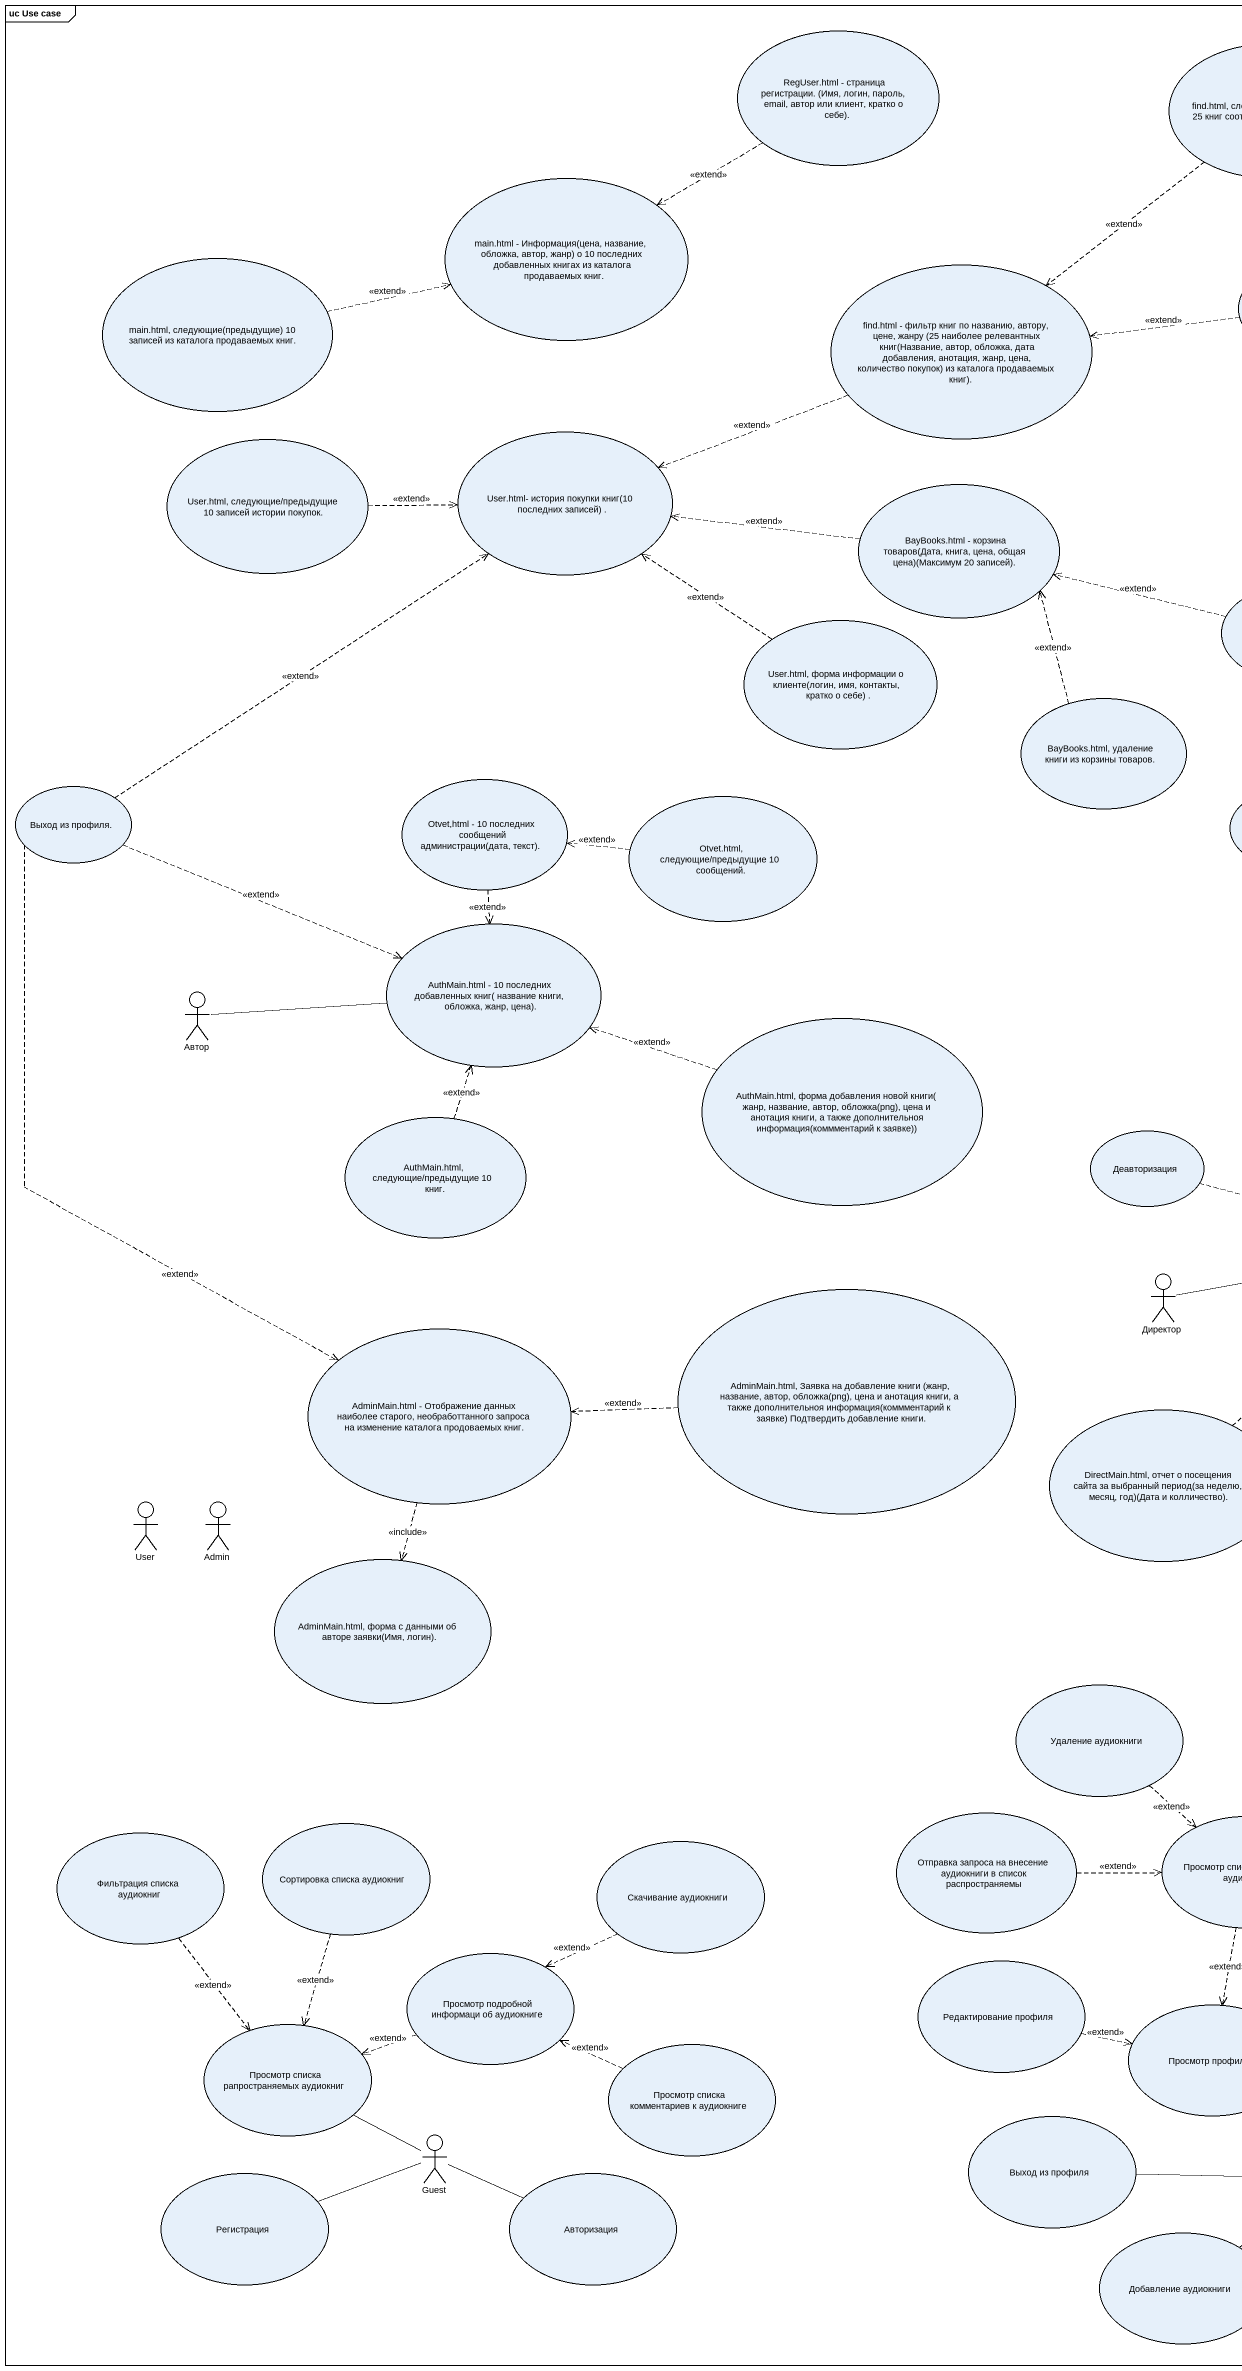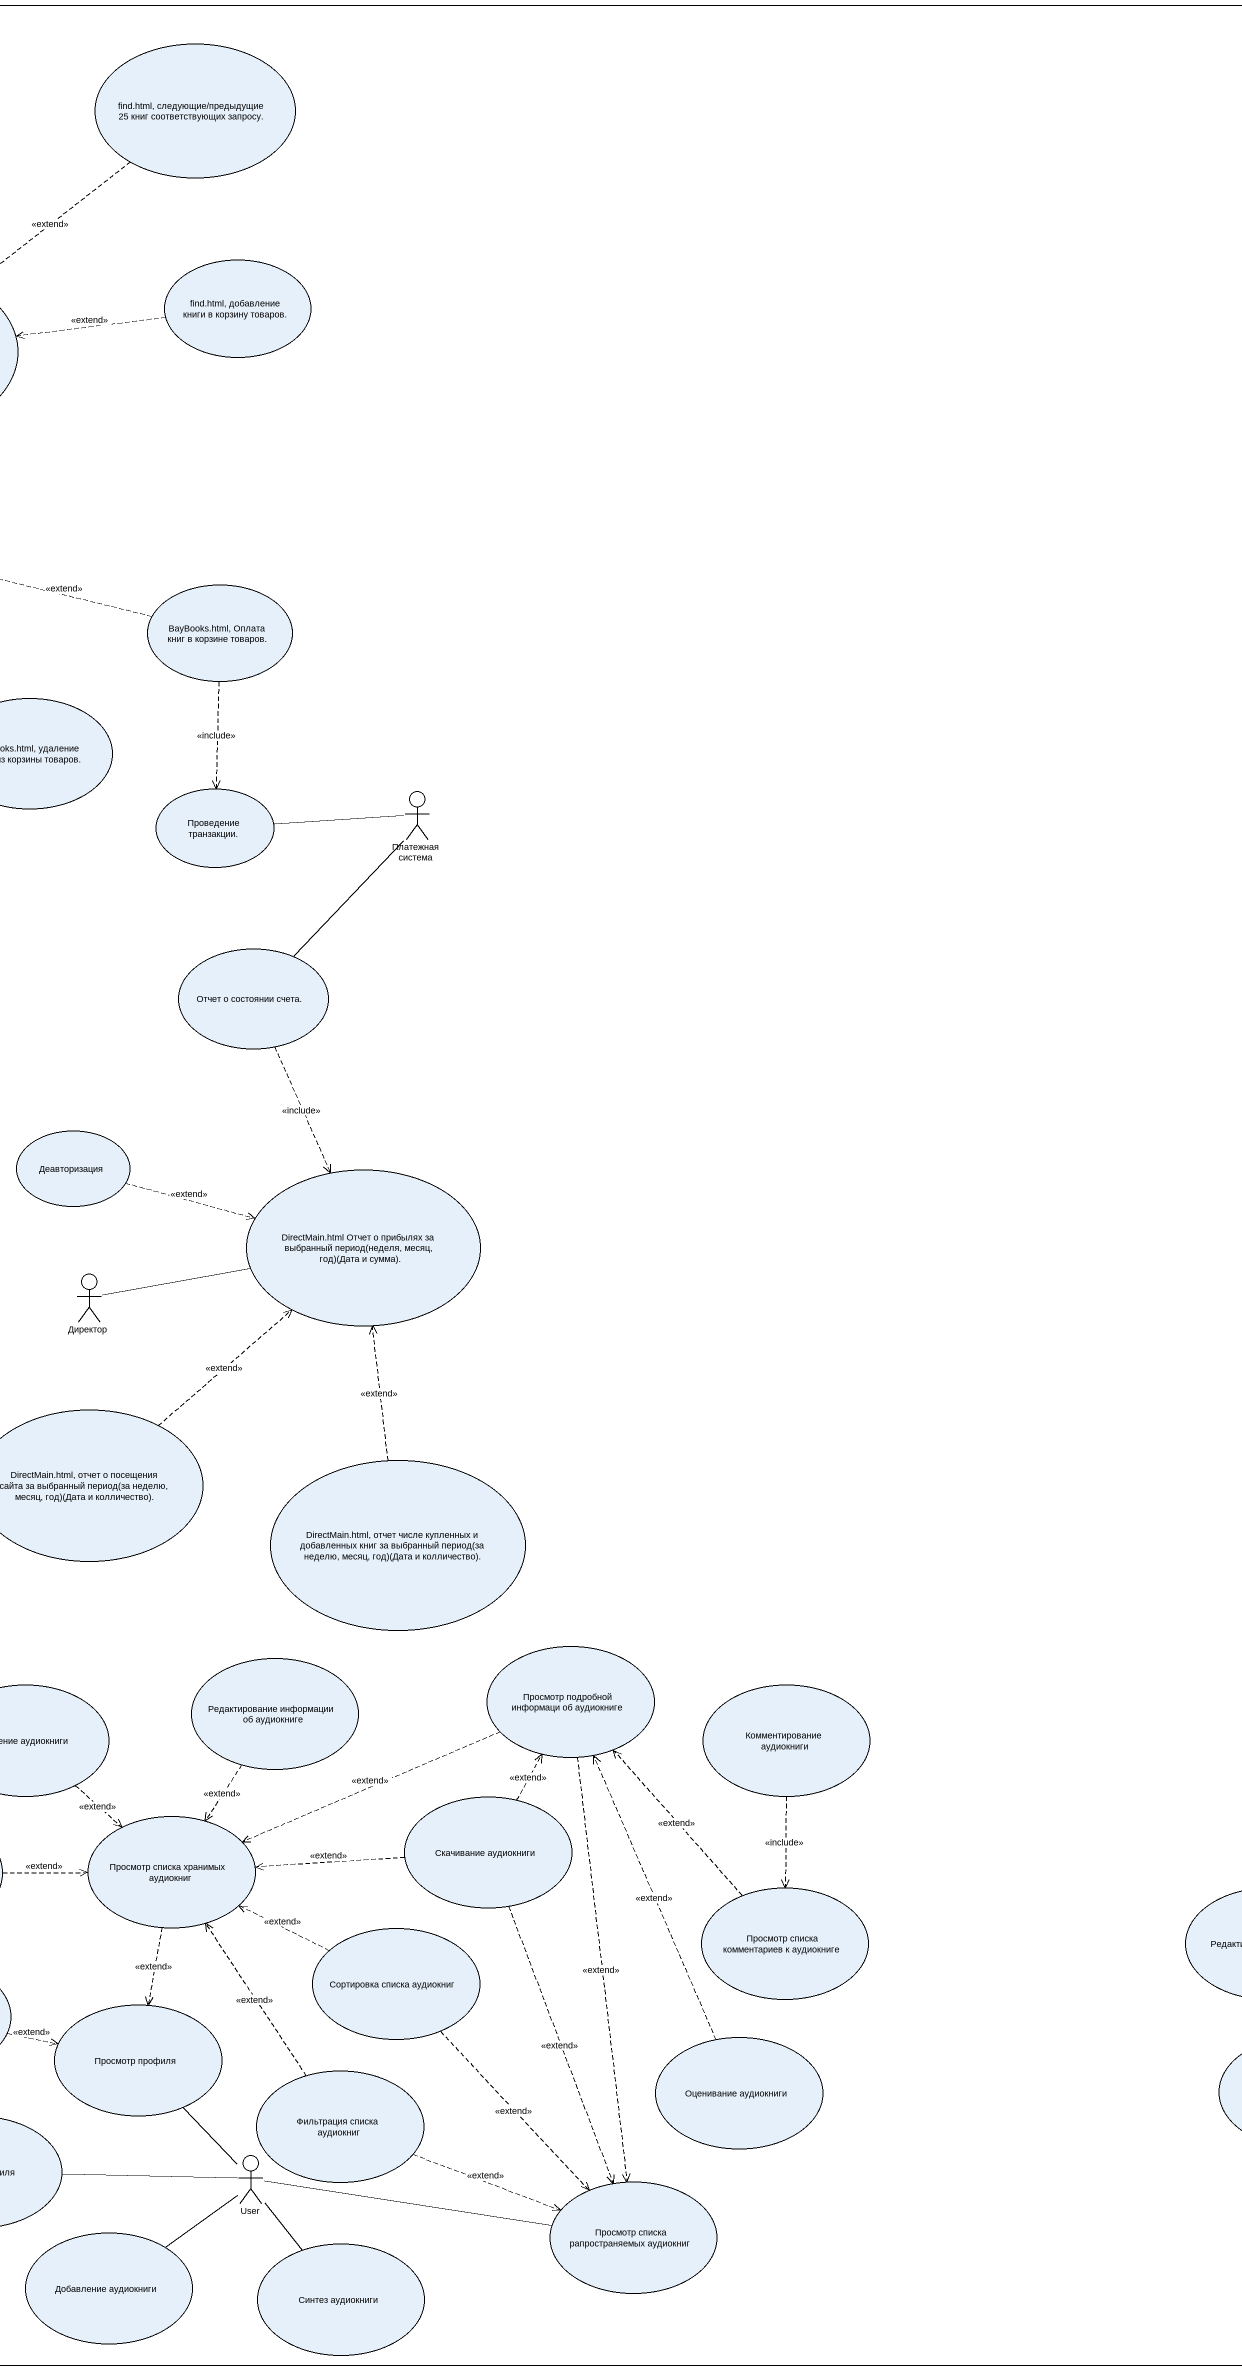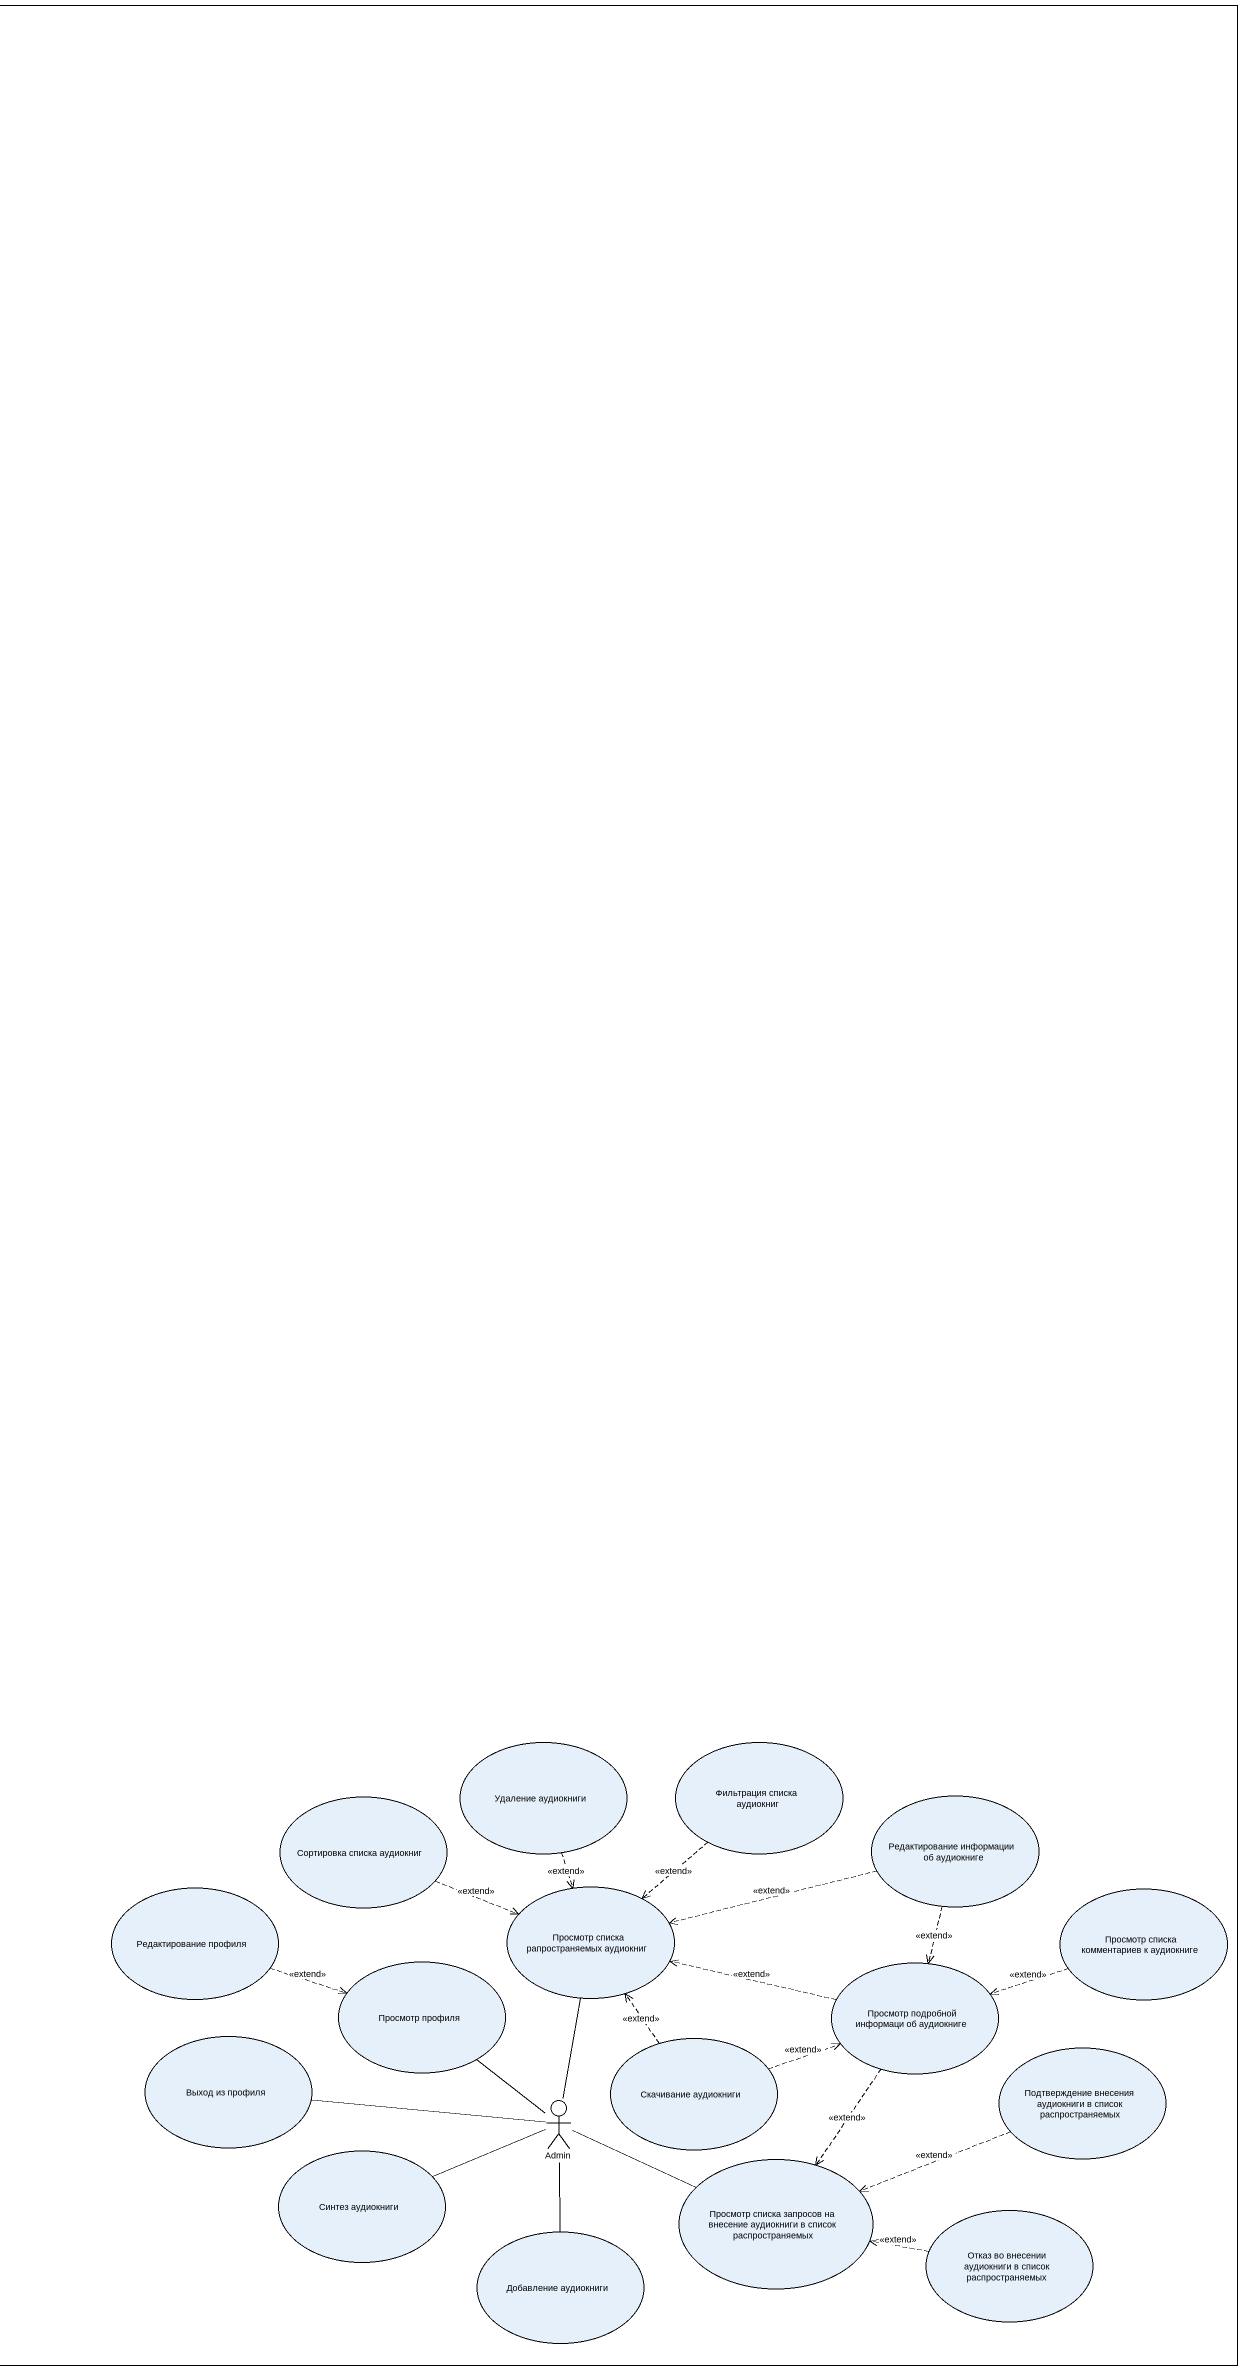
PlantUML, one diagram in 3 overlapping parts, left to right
@startuml
mainframe uc Use case
usecase "RegUser.html - страница регистрации. (Имя, логин, пароль, email, автор или клиент, кратко о себе)." as RegUser_html_страница
usecase "find.html, следующие/предыдущие 25 книг соответствующих запросу." as find_html_следующие
usecase "main.html - Информация(цена, название, обложка, автор, жанр) о 10 последних добавленных книгах из каталога продаваемых книг." as main_html_Информация_цена
usecase "main.html, следующие(предыдущие) 10 записей из каталога продаваемых книг." as main_html_следующие
usecase "find.html - фильтр книг по названию, автору, цене, жанру (25 наиболее релевантных книг(Название, автор, обложка, дата добавления, анотация, жанр, цена, количество покупок) из каталога продаваемых книг)." as find_html_фильтр_книг_по
usecase "find.html, добавление книги в корзину товаров." as find_html_добавление_книги
usecase "User.html, следующие/предыдущие 10 записей истории покупок." as User_html_следующие
usecase "User.html- история покупки книг(10 последних записей) ." as User_html_история_покупки
usecase "BayBooks.html - корзина товаров(Дата, книга, цена, общая цена)(Максимум 20 записей)." as BayBooks_html_корзина
usecase "BayBooks.html, Оплата книг в корзине товаров." as BayBooks_html_Оплата_книг_в
usecase "User.html, форма информации о клиенте(логин, имя, контакты, кратко о себе) ." as User_html_форма_информации
usecase "BayBooks.html, удаление книги из корзины товаров." as BayBooks_html_удаление
usecase "Выход из профиля." as Выход_из_профиля
usecase "Otvet,html - 10 последних сообщений администрации(дата, текст)." as Otvet_html_10_последних
usecase "Проведение транзакции." as Проведение_транзакции
usecase "Otvet.html, следующие/предыдущие 10 сообщений." as Otvet_html_следующие
actor "Платежная система" as Платежная_система
usecase "AuthMain.html - 10 последних добавленных книг( название книги, обложка, жанр, цена)." as AuthMain_html_10_последних
usecase "Отчет о состоянии счета." as Отчет_о_состоянии_счета
actor Автор
usecase "AuthMain.html, форма добавления новой книги( жанр, название, автор, обложка(png), цена и анотация книги, а также дополнительноя информация(коммментарий к заявке))" as AuthMain_html_форма
usecase "AuthMain.html, следующие/предыдущие 10 книг." as AuthMain_html_следующие
usecase Деавторизация
usecase "DirectMain.html Отчет о прибылях за выбранный период(неделя, месяц, год)(Дата и сумма)." as DirectMain_html_Отчет_о
usecase "AdminMain.html, Заявка на добавление книги (жанр, название, автор, обложка(png), цена и анотация книги, а также дополнительноя информация(коммментарий к заявке) Подтвердить добавление книги." as AdminMain_html_Заявка_на
actor Директор
usecase "AdminMain.html - Отображение данных наиболее старого, необработтанного запроса на изменение каталога продоваемых книг." as AdminMain_html_Отображение
usecase "DirectMain.html, отчет о посещения сайта за выбранный период(за неделю, месяц, год)(Дата и колличество)." as DirectMain_html_отчет_о
usecase "DirectMain.html, отчет числе купленных и добавленных книг за выбранный период(за неделю, месяц, год)(Дата и колличество)." as DirectMain_html_отчет_числе
actor User
actor Admin
usecase "AdminMain.html, форма с данными об авторе заявки(Имя, логин)." as AdminMain_html_форма_с
usecase "Редактирование информации об аудиокниге" as Редактирование_информации
usecase "Просмотр подробной информаци об аудиокниге" as Просмотр_подробной
usecase "Удаление аудиокниги" as Удаление_аудиокниги
usecase "Комментирование аудиокниги" as Комментирование_аудиокниги
usecase "Удаление аудиокниги" as Удаление_аудиокниги_2
usecase "Фильтрация списка аудиокниг" as Фильтрация_списка_аудиокниг
usecase "Редактирование информации об аудиокниге" as Редактирование_информации_2
usecase "Фильтрация списка аудиокниг" as Фильтрация_списка_аудиокниг_2
usecase "Сортировка списка аудиокниг" as Сортировка_списка_аудиокниг
usecase "Отправка запроса на внесение аудиокниги в список распространяемы" as Отправка_запроса_на
usecase "Просмотр списка хранимых аудиокниг" as Просмотр_списка_хранимых
usecase "Скачивание аудиокниги" as Скачивание_аудиокниги
usecase "Сортировка списка аудиокниг" as Сортировка_списка_аудиокниг_2
usecase "Скачивание аудиокниги" as Скачивание_аудиокниги_2
usecase "Просмотр списка комментариев к аудиокниге" as Просмотр_списка
usecase "Редактирование профиля" as Редактирование_профиля
usecase "Просмотр списка рапространяемых аудиокниг" as Просмотр_списка_2
usecase "Просмотр списка комментариев к аудиокниге" as Просмотр_списка_3
usecase "Сортировка списка аудиокниг" as Сортировка_списка_аудиокниг_3
usecase "Просмотр подробной информаци об аудиокниге" as Просмотр_подробной_2
usecase "Редактирование профиля" as Редактирование_профиля_2
usecase "Просмотр профиля" as Просмотр_профиля
usecase "Просмотр подробной информаци об аудиокниге" as Просмотр_подробной_3
usecase "Просмотр списка рапространяемых аудиокниг" as Просмотр_списка_4
usecase "Просмотр профиля" as Просмотр_профиля_2
usecase "Просмотр списка комментариев к аудиокниге" as Просмотр_списка_5
usecase "Оценивание аудиокниги" as Оценивание_аудиокниги
usecase "Выход из профиля" as Выход_из_профиля_2
usecase "Скачивание аудиокниги" as Скачивание_аудиокниги_3
usecase "Подтверждение внесения аудиокниги в список распространяемых" as Подтверждение_внесения
usecase "Фильтрация списка аудиокниг" as Фильтрация_списка_аудиокниг_3
actor "Admin" as Admin_2
actor Guest
usecase "Выход из профиля" as Выход_из_профиля_3
usecase Регистрация
usecase Авторизация
actor "User" as User_2
usecase "Просмотр списка рапространяемых аудиокниг" as Просмотр_списка_6
usecase "Синтез аудиокниги" as Синтез_аудиокниги
usecase "Просмотр списка запросов на внесение аудиокниги в список распространяемых" as Просмотр_списка_запросов_на
usecase "Отказ во внесении аудиокниги в список распространяемых" as Отказ_во_внесении
usecase "Добавление аудиокниги" as Добавление_аудиокниги
usecase "Синтез аудиокниги" as Синтез_аудиокниги_2
usecase "Добавление аудиокниги" as Добавление_аудиокниги_2
RegUser_html_страница .left.> main_html_Информация_цена : <<extend>>
find_html_следующие ..> find_html_фильтр_книг_по : <<extend>>
main_html_следующие .right.> main_html_Информация_цена : <<extend>>
find_html_фильтр_книг_по .left.> User_html_история_покупки : <<extend>>
find_html_добавление_книги .left.> find_html_фильтр_книг_по : <<extend>>
User_html_следующие .right.> User_html_история_покупки : <<extend>>
BayBooks_html_корзина .left.> User_html_история_покупки : <<extend>>
BayBooks_html_Оплата_книг_в .left.> BayBooks_html_корзина : <<extend>>
BayBooks_html_Оплата_книг_в ..> Проведение_транзакции : <<include>>
User_html_форма_информации .up.> User_html_история_покупки : <<extend>>
BayBooks_html_удаление .up.> BayBooks_html_корзина : <<extend>>
Выход_из_профиля .up.> User_html_история_покупки : <<extend>>
Выход_из_профиля .right.> AuthMain_html_10_последних : <<extend>>
Выход_из_профиля ..> AdminMain_html_Отображение : <<extend>>
Otvet_html_10_последних ..> AuthMain_html_10_последних : <<extend>>
Otvet_html_следующие .left.> Otvet_html_10_последних : <<extend>>
Платежная_система -left- Проведение_транзакции
Платежная_система -- Отчет_о_состоянии_счета
Отчет_о_состоянии_счета ..> DirectMain_html_Отчет_о : <<include>>
Автор -right- AuthMain_html_10_последних
AuthMain_html_форма .left.> AuthMain_html_10_последних : <<extend>>
AuthMain_html_следующие .up.> AuthMain_html_10_последних : <<extend>>
Деавторизация .right.> DirectMain_html_Отчет_о : <<extend>>
AdminMain_html_Заявка_на .left.> AdminMain_html_Отображение : <<extend>>
Директор -right- DirectMain_html_Отчет_о
AdminMain_html_Отображение ..> AdminMain_html_форма_с : <<include>>
DirectMain_html_отчет_о .up.> DirectMain_html_Отчет_о : <<extend>>
DirectMain_html_отчет_числе .up.> DirectMain_html_Отчет_о : <<extend>>
Редактирование_информации ..> Просмотр_списка_хранимых : <<extend>>
Просмотр_подробной .left.> Просмотр_списка_хранимых : <<extend>>
Просмотр_подробной ..> Просмотр_списка_6 : <<extend>>
Удаление_аудиокниги ..> Просмотр_списка_хранимых : <<extend>>
Комментирование_аудиокниги ..> Просмотр_списка : <<include>>
Удаление_аудиокниги_2 ..> Просмотр_списка_2 : <<extend>>
Фильтрация_списка_аудиокниг ..> Просмотр_списка_2 : <<extend>>
Редактирование_информации_2 .left.> Просмотр_списка_2 : <<extend>>
Редактирование_информации_2 ..> Просмотр_подробной_3 : <<extend>>
Фильтрация_списка_аудиокниг_2 ..> Просмотр_списка_4 : <<extend>>
Сортировка_списка_аудиокниг ..> Просмотр_списка_4 : <<extend>>
Отправка_запроса_на .right.> Просмотр_списка_хранимых : <<extend>>
Просмотр_списка_хранимых ..> Просмотр_профиля_2 : <<extend>>
Скачивание_аудиокниги .up.> Просмотр_подробной : <<extend>>
Скачивание_аудиокниги .left.> Просмотр_списка_хранимых : <<extend>>
Скачивание_аудиокниги ..> Просмотр_списка_6 : <<extend>>
Сортировка_списка_аудиокниг_2 .right.> Просмотр_списка_2 : <<extend>>
Скачивание_аудиокниги_2 .left.> Просмотр_подробной_2 : <<extend>>
Просмотр_списка .up.> Просмотр_подробной : <<extend>>
Редактирование_профиля .right.> Просмотр_профиля : <<extend>>
Просмотр_списка_3 .left.> Просмотр_подробной_3 : <<extend>>
Сортировка_списка_аудиокниг_3 .left.> Просмотр_списка_хранимых : <<extend>>
Сортировка_списка_аудиокниг_3 ..> Просмотр_списка_6 : <<extend>>
Просмотр_подробной_2 .left.> Просмотр_списка_4 : <<extend>>
Редактирование_профиля_2 .right.> Просмотр_профиля_2 : <<extend>>
Просмотр_подробной_3 .left.> Просмотр_списка_2 : <<extend>>
Просмотр_подробной_3 ..> Просмотр_списка_запросов_на : <<extend>>
Просмотр_списка_5 .left.> Просмотр_подробной_2 : <<extend>>
Оценивание_аудиокниги .up.> Просмотр_подробной : <<extend>>
Скачивание_аудиокниги_3 .up.> Просмотр_списка_2 : <<extend>>
Скачивание_аудиокниги_3 .right.> Просмотр_подробной_3 : <<extend>>
Подтверждение_внесения .left.> Просмотр_списка_запросов_на : <<extend>>
Фильтрация_списка_аудиокниг_3 .up.> Просмотр_списка_хранимых : <<extend>>
Фильтрация_списка_аудиокниг_3 .right.> Просмотр_списка_6 : <<extend>>
Admin_2 -up- Просмотр_списка_2
Admin_2 -up- Просмотр_профиля
Admin_2 -left- Выход_из_профиля_2
Admin_2 -left- Синтез_аудиокниги
Admin_2 -right- Просмотр_списка_запросов_на
Admin_2 -- Добавление_аудиокниги_2
Guest -up- Просмотр_списка_4
Guest -left- Регистрация
Guest -right- Авторизация
User_2 -up- Просмотр_профиля_2
User_2 -left- Выход_из_профиля_3
User_2 -right- Просмотр_списка_6
User_2 -- Добавление_аудиокниги
User_2 -- Синтез_аудиокниги_2
Отказ_во_внесении .left.> Просмотр_списка_запросов_на : <<extend>>
@enduml
